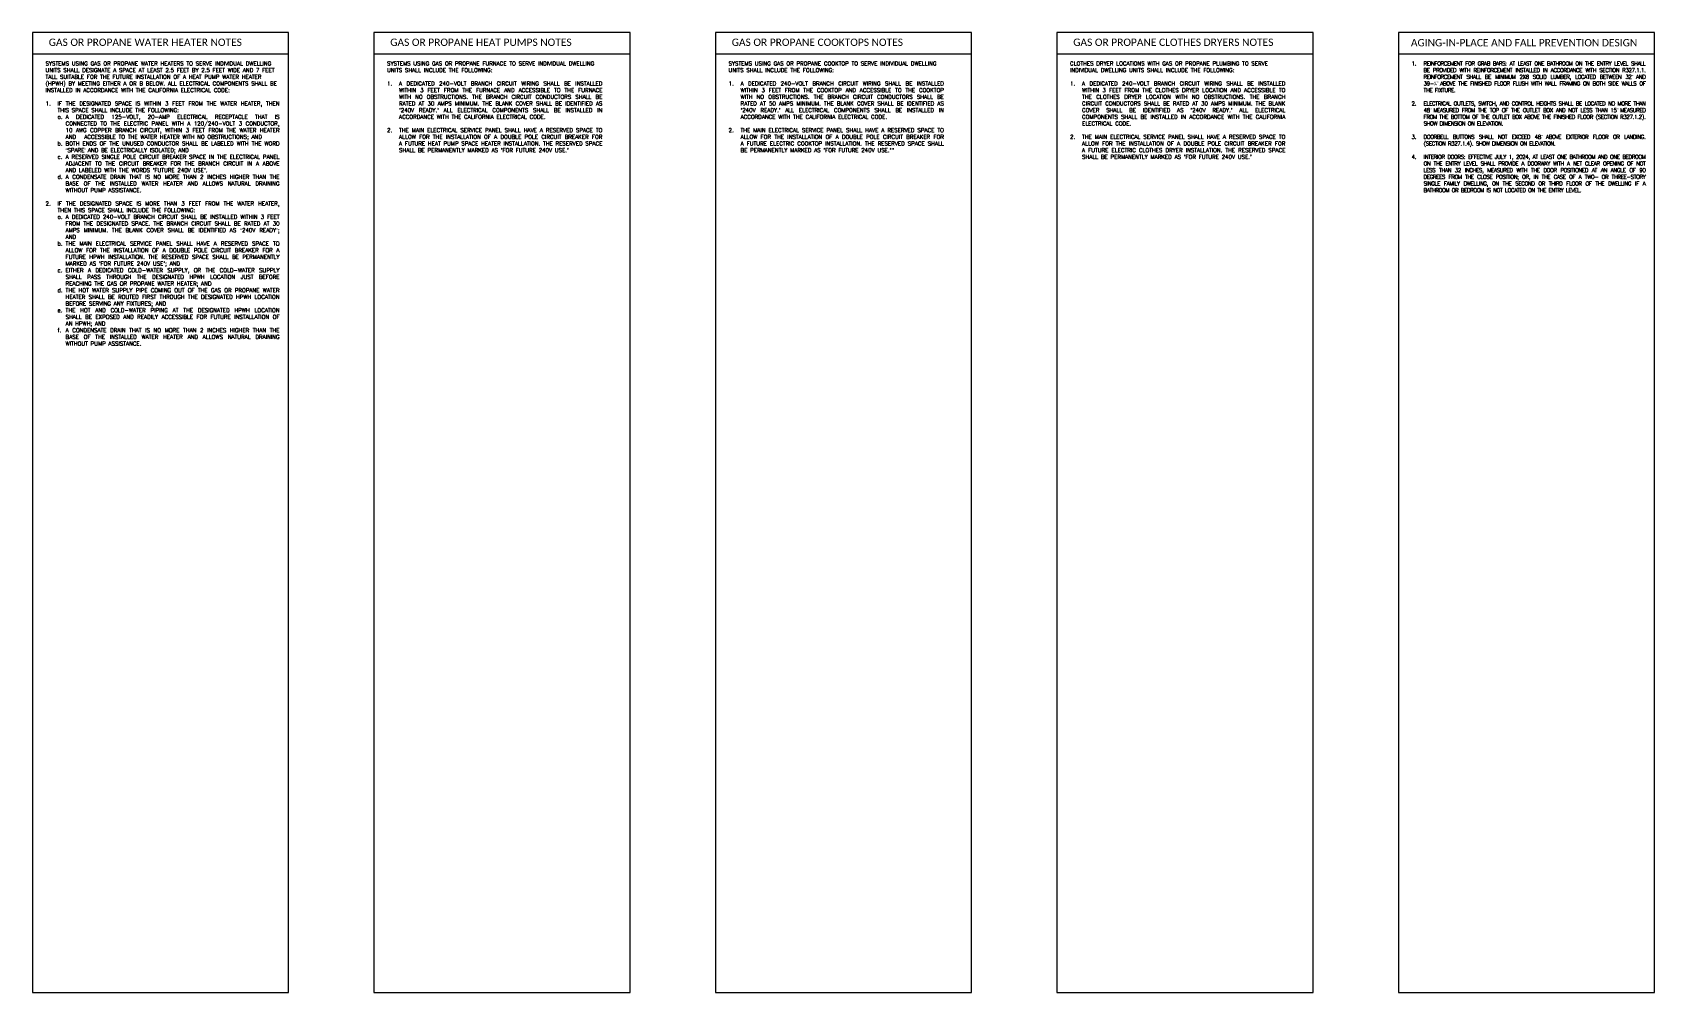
# Model space of a CAD drawing. Header units: inches. Extents: x -350 to 3672, y -1325 to 3943.
# Drawn here: x 2973.15 to 2992.15, y 2072.84 to 2084.09 of the extents above; entities that cross this region are included whole.
import ezdxf

# ---------------------------------------------------------------- set-up
doc = ezdxf.new("R2010")
doc.units = ezdxf.units.IN
doc.header["$MEASUREMENT"] = 0
doc.layers.add('NP', color=7, linetype='Continuous', plot=False)
doc.styles.add('NOTES', font='romans.shx')
doc.styles.get("Standard").update_dxf_attribs({"font": 'arial.ttf'})

msp = doc.modelspace()

# ---------------------------------------------------------------- linework, layer by layer
at = {"layer": 'NP', "color": 7, "true_color": 0xffffff}
for points in [[(2976.15489, 2084.08939), (2973.15489, 2084.08939), (2973.15489, 2083.83939), (2976.15489, 2083.83939)], [(2980.15489, 2084.08939), (2977.15489, 2084.08939), (2977.15489, 2083.83939), (2980.15489, 2083.83939)], [(2984.15489, 2084.08939), (2981.15489, 2084.08939), (2981.15489, 2083.83939), (2984.15489, 2083.83939)], [(2988.15489, 2084.08939), (2985.15489, 2084.08939), (2985.15489, 2083.83939), (2988.15489, 2083.83939)], [(2992.15489, 2084.08939), (2989.15489, 2084.08939), (2989.15489, 2083.83939), (2992.15489, 2083.83939)]]:
    msp.add_lwpolyline(points, close=True, dxfattribs=at)
for points in [[(2973.15489, 2083.83939), (2973.15489, 2072.83939), (2976.15489, 2072.83939), (2976.15489, 2083.83939)], [(2977.15489, 2083.83939), (2977.15489, 2072.83939), (2980.15489, 2072.83939), (2980.15489, 2083.83939)], [(2981.15489, 2083.83939), (2981.15489, 2072.83939), (2984.15489, 2072.83939), (2984.15489, 2083.83939)], [(2985.15489, 2083.83939), (2985.15489, 2072.83939), (2988.15489, 2072.83939), (2988.15489, 2083.83939)], [(2989.15489, 2083.83939), (2989.15489, 2072.83939), (2992.15489, 2072.83939), (2992.15489, 2083.83939)]]:
    msp.add_lwpolyline(points, dxfattribs=at)

# ---------------------------------------------------------------- texts
at = {"lineweight": 50, "char_height": 0.09375, "attachment_point": 1}
for s, insert in [('\\pxa0.66667,sm1.07917;{\\fCalibri|b0|i0|c0|p34;\\H0.91667x;GAS OR PROPANE WATER HEATER NOTES}', (2973.34573, 2084.01715)), ('\\pxa0.66667,sm1.07917;{\\fCalibri|b0|i0|c0|p34;\\H0.91667x;GAS OR PROPANE HEAT PUMPS NOTES}', (2977.34573, 2084.01715)), ('\\pxa0.66667,sm1.07917;{\\fCalibri|b0|i0|c0|p34;\\H0.91667x;GAS OR PROPANE COOKTOPS NOTES}', (2981.34573, 2084.01715)), ('\\pxa0.66667,sm1.07917;{\\fCalibri|b0|i0|c0|p34;\\H0.91667x;GAS OR PROPANE CLOTHES DRYERS NOTES}', (2985.34573, 2084.01715)), ('\\pxa0.66667,sm1.07917;{\\fCalibri|b0|i0|c0|p34;\\H0.91667x;AGING-IN-PLACE AND FALL PREVENTION DESIGN}', (2989.30095, 2084.01231))]:
    msp.add_mtext_dynamic_manual_height_columns(s, width=4.8754521, gutter_width=1, heights=[0], dxfattribs=dict(at, insert=insert))
at = {"char_height": 0.046875, "attachment_point": 1, "style": 'NOTES'}
for s, insert in [("SYSTEMS USING GAS OR PROPANE WATER HEATERS TO SERVE INDIVIDUAL DWELLING UNITS SHALL DESIGNATE A SPACE AT LEAST 2.5 FEET BY 2.5 FEET WIDE AND 7 FEET TALL SUITABLE FOR THE FUTURE INSTALLATION OF A HEAT PUMP WATER HEATER (HPWH) BY MEETING EITHER A OR B BELOW. ALL ELECTRICAL COMPONENTS SHALL BE INSTALLED IN ACCORDANCE WITH THE CALIFORNIA ELECTRICAL CODE:\\P\\P\\pxi-3,l3,sm1,qj,t3,14;1.^IIF THE DESIGNATED SPACE IS WITHIN 3 FEET FROM THE WATER HEATER, THEN THIS SPACE SHALL INCLUDE THE FOLLOWING:\\P\\pi-2,l5,t5;a.^IA DEDICATED 125-VOLT, 20-AMP ELECTRICAL RECEPTACLE THAT IS CONNECTED TO THE ELECTRIC PANEL WITH A 120/240-VOLT 3 CONDUCTOR, 10 AWG COPPER BRANCH CIRCUIT, WITHIN 3 FEET FROM THE WATER HEATER AND   ACCESSIBLE TO THE WATER HEATER WITH NO OBSTRUCTIONS; AND^I^I\\Pb.^IBOTH ENDS OF THE UNUSED CONDUCTOR SHALL BE LABELED WITH THE WORD {\\fArial|b0|i0|c0|p34;“}SPARE{\\fArial|b0|i0|c0|p34;” }AND BE ELECTRICALLY ISOLATED; AND\\Pc.^IA RESERVED SINGLE POLE CIRCUIT BREAKER SPACE IN THE ELECTRICAL PANEL ADJACENT TO THE CIRCUIT BREAKER FOR THE BRANCH CIRCUIT IN A ABOVE AND LABELED WITH THE WORDS 'FUTURE 240V USE'.\\Pd.^IA CONDENSATE DRAIN THAT IS NO MORE THAN 2 INCHES HIGHER THAN THE BASE OF THE INSTALLED WATER HEATER AND ALLOWS NATURAL DRAINING WITHOUT PUMP ASSISTANCE.\\P\\pi0,l0,s*,q*,tz;\\P\\pi-3,l3,sm1,qj,t3,14;2.^IIF THE DESIGNATED SPACE IS MORE THAN 3 FEET FROM THE WATER HEATER, THEN THIS SPACE SHALL INCLUDE THE FOLLOWING:\\P\\pi-2,l5,t5;a.^IA DEDICATED 240-VOLT BRANCH CIRCUIT SHALL BE INSTALLED WITHIN 3 FEET FROM THE DESIGNATED SPACE. THE BRANCH CIRCUIT SHALL BE RATED AT 30 AMPS MINIMUM. THE BLANK COVER SHALL BE IDENTIFIED AS {\\fArial|b0|i0|c0|p34;“}240V READY{\\fArial|b0|i0|c0|p34;”}; AND\\Pb.^ITHE MAIN ELECTRICAL SERVICE PANEL SHALL HAVE A RESERVED SPACE TO ALLOW FOR THE INSTALLATION OF A DOUBLE POLE CIRCUIT BREAKER FOR A FUTURE HPWH INSTALLATION. THE RESERVED SPACE SHALL BE PERMANENTLY MARKED AS 'FOR FUTURE 240V USE'; AND\\Pc.^IEITHER A DEDICATED COLD-WATER SUPPLY, OR THE COLD-WATER SUPPLY SHALL PASS THROUGH THE DESIGNATED HPWH LOCATION JUST BEFORE REACHING THE GAS OR PROPANE WATER HEATER; AND\\Pd.^ITHE HOT WATER SUPPLY PIPE COMING OUT OF THE GAS OR PROPANE WATER HEATER SHALL BE ROUTED FIRST THROUGH THE DESIGNATED HPWH LOCATION BEFORE SERVING ANY FIXTURES; AND\\Pe.^ITHE HOT AND COLD-WATER PIPING AT THE DESIGNATED HPWH LOCATION SHALL BE EXPOSED AND READILY ACCESSIBLE FOR FUTURE INSTALLATION OF AN HPWH; AND\\Pf.^IA CONDENSATE DRAIN THAT IS NO MORE THAN 2 INCHES HIGHER THAN THE BASE OF THE INSTALLED WATER HEATER AND ALLOWS NATURAL DRAINING WITHOUT PUMP ASSISTANCE.", (2973.30856, 2083.74868)), ("SYSTEMS USING GAS OR PROPANE FURNACE TO SERVE INDIVIDUAL DWELLING UNITS SHALL INCLUDE THE FOLLOWING:    \\P\\P\\pxi-3,l3,sm1,qj,t3,14;1.^IA DEDICATED 240-VOLT BRANCH CIRCUIT WIRING SHALL BE INSTALLED WITHIN 3 FEET FROM THE FURNACE AND ACCESSIBLE TO THE FURNACE WITH NO OBSTRUCTIONS. THE BRANCH CIRCUIT CONDUCTORS SHALL BE RATED AT 30 AMPS MINIMUM. THE BLANK COVER SHALL BE IDENTIFIED AS '240V READY.' ALL ELECTRICAL COMPONENTS SHALL BE INSTALLED IN ACCORDANCE WITH THE CALIFORNIA ELECTRICAL CODE.    \\P\\pi0,l0,s*,q*,tz;\\P\\pi-3,l3,sm1,qj,t3,14;2.^ITHE MAIN ELECTRICAL SERVICE PANEL SHALL HAVE A RESERVED SPACE TO ALLOW FOR THE INSTALLATION OF A DOUBLE POLE CIRCUIT BREAKER FOR A FUTURE HEAT PUMP SPACE HEATER INSTALLATION. THE RESERVED SPACE SHALL BE PERMANENTLY MARKED AS 'FOR FUTURE 240V USE.'", (2977.30856, 2083.74868)), ('SYSTEMS USING GAS OR PROPANE COOKTOP TO SERVE INDIVIDUAL DWELLING UNITS SHALL INCLUDE THE FOLLOWING:\\P\\P\\pxi-3,l3,sm1,qj,t3,14;1.^IA DEDICATED 240-VOLT BRANCH CIRCUIT WIRING SHALL BE INSTALLED WITHIN 3 FEET FROM THE COOKTOP AND ACCESSIBLE TO THE COOKTOP WITH NO OBSTRUCTIONS. THE BRANCH CIRCUIT CONDUCTORS SHALL BE RATED AT 50 AMPS MINIMUM. THE BLANK COVER SHALL BE IDENTIFIED AS \'240V READY.\' ALL ELECTRICAL COMPONENTS SHALL BE INSTALLED IN ACCORDANCE WITH THE CALIFORNIA ELECTRICAL CODE.\\P\\pi0,l0,s*,q*,tz;\\P\\pi-3,l3,sm1,qj,t3,14;2.^ITHE MAIN ELECTRICAL SERVICE PANEL SHALL HAVE A RESERVED SPACE TO ALLOW FOR THE INSTALLATION OF A DOUBLE POLE CIRCUIT BREAKER FOR A FUTURE ELECTRIC COOKTOP INSTALLATION. THE RESERVED SPACE SHALL BE PERMANENTLY MARKED AS \'FOR FUTURE 240V USE.\'"', (2981.30856, 2083.74868)), ("CLOTHES DRYER LOCATIONS WITH GAS OR PROPANE PLUMBING TO SERVE INDIVIDUAL DWELLING UNITS SHALL INCLUDE THE FOLLOWING: \\P\\P\\pxi-3,l3,sm1,qj,t3,14;1.^IA DEDICATED 240-VOLT BRANCH CIRCUIT WIRING SHALL BE INSTALLED WITHIN 3 FEET FROM THE CLOTHES DRYER LOCATION AND ACCESSIBLE TO THE CLOTHES DRYER LOCATION WITH NO OBSTRUCTIONS. THE BRANCH CIRCUIT CONDUCTORS SHALL BE RATED AT 30 AMPS MINIMUM. THE BLANK COVER SHALL BE IDENTIFIED AS '240V READY.' ALL ELECTRICAL COMPONENTS SHALL BE INSTALLED IN ACCORDANCE WITH THE CALIFORNIA ELECTRICAL CODE.\\P\\pi0,l0,s*,q*,tz;\\P\\pi-3,l3,sm1,qj,t3,14;2.^ITHE MAIN ELECTRICAL SERVICE PANEL SHALL HAVE A RESERVED SPACE TO ALLOW FOR THE INSTALLATION OF A DOUBLE POLE CIRCUIT BREAKER FOR A FUTURE ELECTRIC CLOTHES DRYER INSTALLATION. THE RESERVED SPACE SHALL BE PERMANENTLY MARKED AS 'FOR FUTURE 240V USE.'", (2985.30856, 2083.74868)), ('\\pxi-3,l3,sm1,qj,t3,14;{\\T0.9;1.^IREINFORCEMENT FOR GRAB BARS: AT LEAST ONE BATHROOM ON THE ENTRY LEVEL SHALL BE PROVIDED WITH REINFORCEMENT INSTALLED IN ACCORDANCE WITH SECTION R327.1.1. REINFORCEMENT SHALL BE MINIMUM 2X8 SOLID LUMBER, LOCATED BETWEEN 32\\fArial|b0|i0|c0|p34;” \\Fromans|c0;AND 39-¼\\fArial|b0|i0|c0|p34;” \\Fromans|c0;ABOVE THE FINISHED FLOOR FLUSH WITH WALL FRAMING ON BOTH SIDE WALLS OF THE FIXTURE.\\P\\pi0,l0,s*,q*,tz;\\P\\pi-3,l3,sm1,qj,t3,14;2.^IELECTRICAL OUTLETS, SWITCH, AND CONTROL HEIGHTS SHALL BE LOCATED NO MORE THAN 48\\fArial|b0|i0|c0|p34;” \\Fromans|c0;MEASURED FROM THE TOP OF THE OUTLET BOX AND NOT LESS THAN 15\\fArial|b0|i0|c0|p34;” \\Fromans|c0;MEASURED FROM THE BOTTOM OF THE OUTLET BOX ABOVE THE FINISHED FLOOR (SECTION R327.1.2). SHOW DIMENSION ON ELEVATION.\\P\\pi0,l0,s*,q*,tz;\\P\\pi-3,l3,sm1,qj,t3,14;3.^IDOORBELL BUTTONS SHALL NOT EXCEED 48\\fArial|b0|i0|c0|p34;” \\Fromans|c0;ABOVE EXTERIOR FLOOR OR LANDING. (SECTION R327.1.4). SHOW DIMENSION ON ELEVATION.\\P\\pi0,l0,s*,q*,tz;\\P\\pi-3,l3,sm1,qj,t3,14;4.^IINTERIOR DOORS: EFFECTIVE JULY 1, 2024, AT LEAST ONE BATHROOM AND ONE BEDROOM ON THE ENTRY LEVEL SHALL PROVIDE A DOORWAY WITH A NET CLEAR OPENING OF NOT LESS THAN 32 INCHES, MEASURED WITH THE DOOR POSITIONED AT AN ANGLE OF 90 DEGREES FROM THE CLOSE POSITION; OR, IN THE CASE OF A TWO- OR THREE-STORY SINGLE FAMILY DWELLING, ON THE SECOND OR THIRD FLOOR OF THE DWELLING IF A BATHROOM OR BEDROOM IS NOT LOCATED ON THE ENTRY LEVEL.}', (2989.30856, 2083.74868))]:
    msp.add_mtext_dynamic_manual_height_columns(s, width=2.73242, gutter_width=1, heights=[12.23884], dxfattribs=dict(at, insert=insert))

doc.saveas('drawing.dxf')
